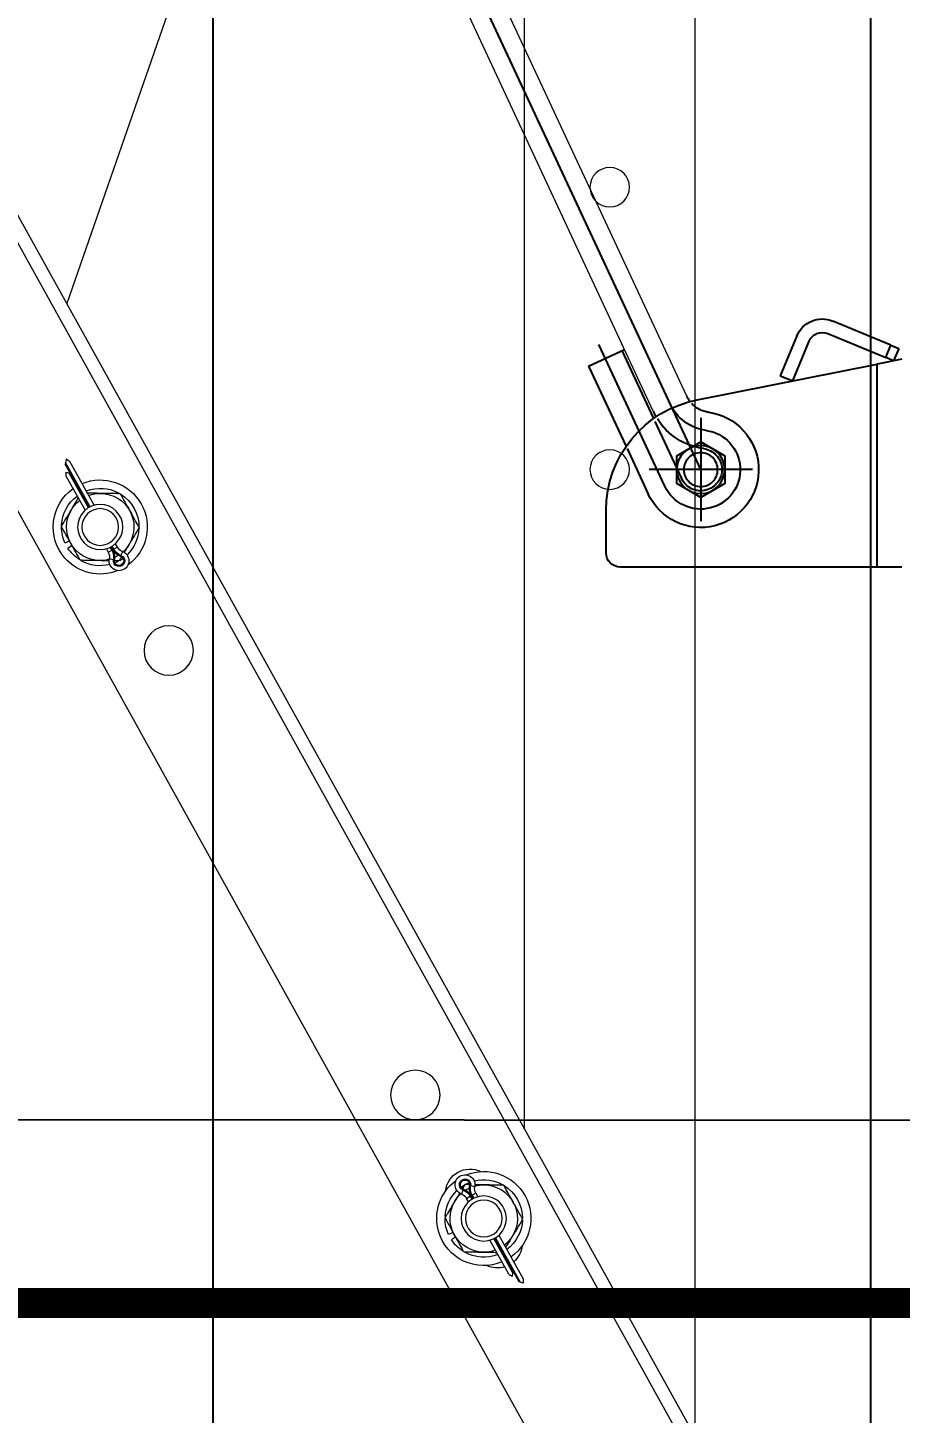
# Model space of a CAD drawing. Header units: millimetres. Extents: x -37020 to 35906, y -101 to 52234.
# Drawn here: x -51.77 to -51.4611, y 321.0702 to 321.5609 of the extents above; entities that cross this region are included whole.
import ezdxf

# ---------------------------------------------------------------- set-up
doc = ezdxf.new("R2010")
doc.units = ezdxf.units.MM
doc.header["$PDMODE"] = 35
doc.header["$PDSIZE"] = 1
for name, pattern in [('CENTER', [50.800000000000004, 31.75, -6.35, 6.35, -6.35]), ('DASHED2', [0.375, 0.25, -0.125]), ('HIDDEN', [9.524999999999999, 6.35, -3.175]), ('TRAZO_Y_PUNTO2', [12.7, 6.35, -3.175, 0, -3.175])]:
    doc.linetypes.add(name, pattern=pattern)
for name, color, linetype in [('Catenaria', 2, 'Continuous'), ('ME-RIELES', 240, 'TRAZO_Y_PUNTO2'), ('unifilar VIAS Ppales', 5, 'DASHED2')]:
    doc.layers.add(name, color=color, linetype=linetype)
doc.styles.add('Romans', font='romans.shx', dxfattribs={"width": 0.8})
doc.styles.get("Standard").update_dxf_attribs({"font": 'arial.ttf'})
doc.dimstyles.get("Standard").update_dxf_attribs({"dimtxt": 0.18, "dimasz": 0.18, "dimexe": 0.18, "dimexo": 0.0625, "dimgap": 0.09, "dimtad": 0, "dimtih": 1, "dimtoh": 1, "dimdec": 4, "dimzin": 0, "dimdsep": 46, "dimtxsty": 'Standard', "dimcen": 0.09, "dimadec": 0, "dimazin": 0, "dimtfac": 1, "dimtdec": 4, "dimtofl": 0, "dimtmove": 0, "dimatfit": 3, "dimfxl": 1, "dimtolj": 1, "dimtzin": 0, "dimarcsym": 0})

# ---------------------------------------------------------------- blocks, each defined once
blk = doc.blocks.new('ménsula móvil OUT G 3.2m')
at = {"color": 251, "linetype": 'Continuous', "lineweight": 15}
for p, q in [((1604.436264360731, 96.26089321332984), (2697.710898284975, -509.7511320946433)), ((1602.133418682206, 92.10644963616505), (2695.40805260645, -513.905575671808)), ((1579.807936401397, 51.83021344210283), (2673.082570325641, -554.1818118657611)), ((2740.999997019768, 30.1499999585867), (1723.703472936002, 30.1499999585867)), ((1778.362913560471, -30.60643483349122), (1777.850599927362, -30.61449116479344)), ((1777.850599927362, -30.61449116479344), (1777.978515170107, -30.94945477530564)), ((1777.978515170107, -30.94945477530564), (1778.117030504334, -31.31216788024176)), ((1778.117030504334, -31.31216788024176), (1778.263116704999, -31.69469440308603)), ((1778.263116704999, -31.69469440308603), (1778.292260507413, -31.77102483167982)), ((1793.955227601749, -40.39297350949346), (1778.263116704999, -31.69469440308603)), ((1778.292260507413, -31.77102483167982), (1778.321512208844, -31.84762164694257)), ((1778.321512208844, -31.84762164694257), (1778.349947944109, -31.92209437943529)), ((1778.349947944109, -31.92209437943529), (1778.376701275469, -31.99213337443507)), ((1778.78098738665, -30.59986553037743), (1778.362913560471, -30.60643483349122)), ((1778.376701275469, -31.99213337443507), (1778.40091184224, -32.05554095852858)), ((1778.40091184224, -32.05554095852858), (1778.421843437187, -32.11035652120336)), ((1778.421843437187, -32.11035652120336), (1778.43884349236, -32.15486813172902)), ((1778.43884349236, -32.15486813172902), (1778.451382958738, -32.18769427575171)), ((1778.451382958738, -32.18769427575171), (1778.459061211557, -32.20780574111268)), ((1778.459061211557, -32.20780574111268), (1778.461645539559, -32.21457732246927)), ((1793.774344129255, -40.70254475285765), (1778.461645539559, -32.21457732246927)), ((1779.090358445421, -30.59499532310292), (1778.78098738665, -30.59986553037743)), ((1779.280362806458, -30.59200606401282), (1779.090358445421, -30.59499532310292)), ((1779.344436203537, -30.59099880908616), (1779.280362806458, -30.59200606401282)), ((1794.859925927361, -39.19137520074582), (1779.344436203537, -30.59099880908616)), ((1780.629286895739, -34.41801407280582), (1781.010286997887, -34.34327307657077)), ((1781.010286997887, -34.34327307657077), (1781.412088746438, -34.26444580312818)), ((1781.412088746438, -34.26444580312818), (1781.492277516285, -34.24871940898447)), ((1793.605726757611, -41.02348972285836), (1781.412088746438, -34.26444580312818)), ((1781.492277516285, -34.24871940898447), (1781.57272330689, -34.2329289064437)), ((1781.57272330689, -34.2329289064437), (1781.650961442676, -34.21758646622038)), ((1781.650961442676, -34.21758646622038), (1781.724521951866, -34.20315234106238)), ((1781.724521951866, -34.20315234106238), (1781.791137311433, -34.1900903900314)), ((1781.791137311433, -34.1900903900314), (1781.848715600325, -34.17879356664344)), ((1781.848715600325, -34.17879356664344), (1781.895472243603, -34.16962287120259)), ((1781.895472243603, -34.16962287120259), (1781.929942264454, -34.16285451139993)), ((1781.929942264454, -34.16285451139993), (1781.951066608483, -34.15870858611743)), ((1781.951066608483, -34.15870858611743), (1781.95819175319, -34.15731905341818)), ((1793.772404424497, -40.70604407286737), (1781.95819175319, -34.15731905341818)), ((1832.487552578852, -30.15000004145986), (3115.999958283151, -30.15000004145986)), ((1780.277436892269, -34.48703946475143), (1780.629286895739, -34.41801407280582)), ((1780.542089599418, -34.92577527113463), (1780.277436892269, -34.48703946475143)), ((1780.758049952914, -35.28379758854135), (1780.542089599418, -34.92577527113463)), ((1780.917875402549, -35.54874553775153), (1780.758049952914, -35.28379758854135)), ((1781.016027338279, -35.71146244031115), (1780.917875402549, -35.54874553775153)), ((1781.049126865109, -35.76633352657518), (1781.016027338279, -35.71146244031115)), ((1781.049126865109, -35.76633352657518), (1793.066130670602, -42.42746750718652)), ((1808.626333130116, -49.34954779349937), (1807.585425527126, -48.77256328739895)), ((1808.800113699806, -49.03603934682178), (1807.76632203249, -48.46299926831125)), ((1808.802053404565, -49.03254002681933), (1807.768261737248, -48.45949994830153)), ((1808.975833974255, -48.71903158013447), (1807.934926371207, -48.14204707404133)), ((1809.697981180623, -47.41624353359657), (1808.474522458273, -46.73806928971317)), ((1808.626333130116, -49.34954779349937), (1808.800113699806, -49.03603934682178)), ((1808.975833974255, -48.71903158013447), (1808.802053404565, -49.03254002681933)), ((1809.697981180623, -47.41624353359657), (1808.975833974255, -48.71903158013447)), ((1812.008944174566, -47.76711587106547), (1812.0309376035, -47.87303562205489)), ((1812.0309376035, -47.87303562205489), (1812.094373450032, -48.17841883445362)), ((1812.094373450032, -48.17841883445362), (1812.191811321944, -48.64754129328503)), ((1812.191811321944, -48.64754129328503), (1812.311855846259, -49.2255343850702)), ((1806.680727201456, -49.97416159614659), (1807.904185923806, -50.65233584003727)), ((1807.904185923806, -50.65233584003727), (1808.626333130116, -49.34954779349937)), ((1809.426366351021, -52.42620959645137), (1809.527846135898, -52.38873216544016)), ((1809.527846135898, -52.38873216544016), (1809.820441664837, -52.28070036706049)), ((1809.820441664837, -52.28070036706049), (1810.269914278353, -52.11473534069228)), ((1810.269914278353, -52.11473534069228), (1810.823694125458, -51.91024919703341)), ((1811.189327109605, -50.35811470774206), (1810.799269777373, -51.01163543306757)), ((1810.823694125458, -51.91024919703341), (1810.885496859672, -51.8874277867144)), ((1810.885496859672, -51.8874277867144), (1810.946958323126, -51.86473026743624)), ((1810.946958323126, -51.86473026743624), (1811.005096625129, -51.84326379326376)), ((1811.005096625129, -51.84326379326376), (1811.057087929046, -51.8240655339323)), ((1811.057087929046, -51.8240655339323), (1811.100402833545, -51.80807178955729)), ((1811.100402833545, -51.80807178955729), (1811.132941460703, -51.79605870146042)), ((1811.132941460703, -51.79605870146042), (1811.153118999151, -51.78861087292898)), ((1811.153118999151, -51.78861087292898), (1811.159953956958, -51.78608510130289)), ((1811.536845221999, -49.68101410788222), (1811.189327109605, -50.35811470774206)), ((1812.801151706488, -51.25156367115414), (1811.363634128589, -52.11530098504591)), ((1811.859069208847, -52.63386737217661), (1812.47072457691, -51.71587355841621)), ((1812.311855846259, -49.2255343850702), (1812.325252652168, -49.29003958112298)), ((1812.325252652168, -49.29003958112298), (1812.338573677582, -49.35418971091713)), ((1812.338573677582, -49.35418971091713), (1812.351177681237, -49.41486928553059)), ((1812.351177681237, -49.41486928553059), (1812.362447827589, -49.46913393924478)), ((1812.362447827589, -49.46913393924478), (1812.371837765386, -49.51434245483688)), ((1812.371837765386, -49.51434245483688), (1812.378892934241, -49.54830274241976)), ((1812.378892934241, -49.54830274241976), (1812.383269283746, -49.56936101335305)), ((1812.383269283746, -49.56936101335305), (1812.384749283781, -49.57649584126193)), ((1812.47072457691, -51.71587355841621), (1812.553885386267, -51.57765015272162)), ((1812.910910353356, -50.93783238133619), (1813.463986277988, -49.74528228001873)), ((1813.463986277988, -49.74528228001873), (1813.474184064427, -49.7201230423525)), ((1794.174989575171, -54.54723216906859), (1793.206975203997, -56.00975909455883)), ((1795.814978159207, -55.45629268546327), (1795.087667480693, -57.05224384657777)), ((2460.759681277734, -75.34012253582478), (2124.800461837847, -192.1816915002419)), ((2032.96000136662, -175.1920976026377), (2033.414376310073, -174.186921825858)), ((2033.414376310073, -174.186921825858), (2033.487527891237, -174.0431502143547)), ((2033.633033724618, -173.6606569738287), (2033.662311197259, -175.3374520607686)), ((2033.840929726313, -173.4013241080102), (2034.559183982201, -172.300333850777)), ((2034.05091614736, -175.3428596316298), (2034.049436147325, -175.3357248037282)), ((2034.055292496865, -175.3639179025704), (2034.05091614736, -175.3428596316298)), ((2034.06234766572, -175.397878190146), (2034.055292496865, -175.3639179025704)), ((2034.071737603517, -175.4430867057454), (2034.06234766572, -175.397878190146)), ((2034.08300774981, -175.4973513594523), (2034.071737603517, -175.4430867057454)), ((2034.095611753524, -175.5580309340658), (2034.08300774981, -175.4973513594523)), ((2034.108932778938, -175.6221810638599), (2034.095611753524, -175.5580309340658)), ((2034.122329584847, -175.68668625992), (2034.108932778938, -175.6221810638599)), ((2034.242374109104, -176.2646793516979), (2034.122329584847, -175.68668625992)), ((2034.339811981132, -176.7338018105293), (2034.242374109104, -176.2646793516979)), ((2034.559183982201, -172.300333850777), (2034.575116222317, -172.2783532728135)), ((2035.244858321443, -174.5541059372408), (2034.897340209107, -175.2312065371007)), ((2035.634915653733, -173.9005852119226), (2035.244858321443, -174.5541059372408)), ((2035.281066431955, -173.1236097720612), (2035.274231474148, -173.1261355436873)), ((2035.301243970403, -173.1161619435297), (2035.281066431955, -173.1236097720612)), ((2035.333782597561, -173.1041488554256), (2035.301243970403, -173.1161619435297)), ((2035.37709750206, -173.0881551109414), (2035.333782597561, -173.1041488554256)), ((2035.429088805919, -173.0689568517264), (2035.37709750206, -173.0881551109414)), ((2035.48722710798, -173.0474903775539), (2035.429088805919, -173.0689568517264)), ((2035.548688571434, -173.024792858283), (2035.48722710798, -173.0474903775539)), ((2035.610491305648, -173.0019714479567), (2035.548688571434, -173.024792858283)), ((2036.164271152753, -172.7974853042979), (2035.610491305648, -173.0019714479567)), ((2036.613743766211, -172.6315202779297), (2036.164271152753, -172.7974853042979)), ((2036.906339295208, -172.5234884795427), (2036.613743766211, -172.6315202779297)), ((2036.736204250483, -177.4959771113863), (2037.458351456851, -176.1931890648484)), ((2037.007819080027, -172.4860110485388), (2036.906339295208, -172.5234884795427)), ((2037.458351456851, -176.1931890648484), (2037.632132026483, -175.8796806181781)), ((2037.458351456851, -176.1931890648484), (2038.499259059841, -176.7701735709488)), ((2037.632132026483, -175.8796806181781), (2038.665923693858, -176.4527206966814)), ((2037.807852300932, -175.5626728514835), (2037.634071731241, -175.8761812981684)), ((2037.634071731241, -175.8761812981684), (2038.667863398616, -176.4492213766716)), ((2038.5299995073, -174.2598848049456), (2037.807852300932, -175.5626728514835)), ((2037.807852300932, -175.5626728514835), (2038.84875990398, -176.1396573575912)), ((2038.5299995073, -174.2598848049456), (2039.75345822965, -174.9380590488363)), ((2034.403247827664, -177.039185022928), (2034.339811981132, -176.7338018105293)), ((2034.42524125654, -177.1451047739247), (2034.403247827664, -177.039185022928)), ((2037.959662972833, -178.174151355277), (2036.736204250483, -177.4959771113863)), ((2063.591263309121, -192.3819794249648), (2051.574259503686, -185.7208454442371)), ((2052.478957829357, -184.5192471354894), (2064.67259584053, -191.2782910551105)), ((2052.659841301851, -184.2096758921325), (2064.474053973157, -190.7584009115744)), ((2052.661781006609, -184.2061765721301), (2067.974479596305, -192.6941440025039)), ((2052.828458673495, -183.8887309221318), (2068.520569570246, -192.5870100285319)), ((2053.368054760562, -182.4847531378036), (2068.883544484444, -191.0851295293469)), ((2039.06852187746, -190.2939160170426), (2038.100494473416, -191.7564357183801)), ((2040.708510461496, -191.2029765335537), (2039.981186750054, -192.7989204704063)), ((2064.476651334029, -190.7651797170911), (2064.474053973157, -190.7584009115744)), ((2064.484329586849, -190.7852911824521), (2064.476651334029, -190.7651797170911)), ((2064.496856020298, -190.8181101023147), (2064.484329586849, -190.7852911824521)), ((2064.513856075471, -190.8626217128403), (2064.496856020298, -190.8181101023147)), ((2064.534787670418, -190.917437275406), (2064.513856075471, -190.8626217128403)), ((2064.559011270059, -190.9808520837614), (2064.534787670418, -190.917437275406)), ((2064.585751568608, -191.0508838544993), (2064.559011270059, -190.9808520837614)), ((2064.614200336742, -191.1253638112612), (2064.585751568608, -191.0508838544993)), ((2064.643439005304, -191.2019534023639), (2064.614200336742, -191.1253638112612)), ((2064.67259584053, -191.2782910551105), (2064.643439005304, -191.2019534023639)), ((2064.818669008324, -191.6608103538092), (2064.67259584053, -191.2782910551105)), ((2068.883544484444, -191.0851295293469), (2068.916644011275, -191.1400006156109)), ((2068.916644011275, -191.1400006156109), (2069.014795946947, -191.3027175181705)), ((2069.014795946947, -191.3027175181705), (2069.174607460736, -191.5676598722275)), ((2063.591263309121, -192.3819794249648), (2063.655336706259, -192.3809721700309)), ((2063.655336706259, -192.3809721700309), (2063.845341067237, -192.377982910948)), ((2063.845341067237, -192.377982910948), (2064.154724255844, -192.3731215569351)), ((2064.154724255844, -192.3731215569351), (2064.572785952187, -192.3665434005597)), ((2064.572785952187, -192.3665434005597), (2065.085099585296, -192.3584870692503)), ((2064.957184342609, -192.0235234587381), (2064.818669008324, -191.6608103538092)), ((2065.085099585296, -192.3584870692503), (2064.957184342609, -192.0235234587381)), ((2067.981591708201, -192.6927472455354), (2067.974479596305, -192.6941440025039)), ((2068.00271605223, -192.6886013202602), (2067.981591708201, -192.6927472455354)), ((2068.037199105893, -192.6818401847195), (2068.00271605223, -192.6886013202602)), ((2068.083955749229, -192.6726694892786), (2068.037199105893, -192.6818401847195)), ((2068.141534038063, -192.6613726658907), (2068.083955749229, -192.6726694892786)), ((2068.208136364818, -192.6483034907069), (2068.141534038063, -192.6613726658907)), ((2068.28170990682, -192.6338765897017), (2068.208136364818, -192.6483034907069)), ((2068.359935009794, -192.6185269253328), (2068.28170990682, -192.6338765897017)), ((2068.440393833269, -192.6027436469376), (2068.359935009794, -192.6185269253328)), ((2068.520569570246, -192.5870100285319), (2068.440393833269, -192.6027436469376)), ((2068.922384351667, -192.5081899793513), (2068.520569570246, -192.5870100285319)), ((2069.303384453757, -192.4334489831163), (2068.922384351667, -192.5081899793513)), ((2069.174607460736, -191.5676598722275), (2069.390581750078, -191.9256877847874)), ((2069.655234457226, -192.3644235911706), (2069.303384453757, -192.4334489831163)), ((2069.390581750078, -191.9256877847874), (2069.655234457226, -192.3644235911706))]:
    blk.add_line(p, q, dxfattribs=at)
for centre, radius in [((2065.999958283151, -4.143657861277461e-08), 6.999999999999999), ((2165.999958283151, -4.143657861277461e-08), 6.99999999999818), ((1800.770329916326, -44.5827703429386), 7.999999999999997), ((1800.770329916326, -44.5827703429386), 6.500000000000113), ((1844.50132279942, -68.82323777768033), 8.749999999999941), ((2001.932870084478, -156.0889694220314), 8.749999999999941), ((2045.663855441497, -180.3294504342994), 7.999999999999997), ((2045.663855441497, -180.3294504342994), 6.500000000000113)]:
    blk.add_circle(centre, radius, dxfattribs=at)
for centre, radius, start, end in [((1800.770329916326, -44.5827703429386), 16.66239999999999, 337.9875485326573, 144.625396954495), ((1792.024132844934, -39.73467414045444), 8.749999999999986, 96.27913798240024, 138.7939166791538), ((1800.770329916326, -44.5827703429386), 13.70329999999999, 92.4975744714874, 143.2411501349848), ((1800.770329916326, -44.5827703429386), 11.91260000000003, 60.99999999933383, 121.0000000039467), ((1800.770329916326, -44.5827703429386), 13.70329999999999, 31.53993177280066, 89.97127270197251), ((1800.770329916326, -44.5827703429386), 11.91259999999997, 1.000000001575532, 60.99999999933383), ((1792.024132844934, -39.73467414045444), 8.750000000000083, 163.2060833209818, 205.7208620149286), ((1800.770329916326, -44.5827703429386), 16.66239999999999, 157.37460304994, 253.2356121820734), ((1800.770329916326, -44.5827703429386), 11.91260000000003, 121.0000000039467, 142.0659347106501), ((1800.770329916326, -44.5827703429386), 13.70329999999999, 345.7562689228797, 30.0691734493734), ((1800.770329916326, -44.5827703429386), 13.70330000000002, 158.7588498637844, 209.4223124492786), ((1800.770329916326, -44.5827703429386), 11.91260000000003, 159.934065289762, 181.0000000015357), ((1800.770329916326, -44.5827703429386), 11.91260000000011, 181.0000000015357, 240.999999999072), ((1806.276147153112, -53.58940626424737), 5.206108108108082, 20.26637571809462, 60.99999999913759), ((1811.326028981362, -44.47917828778009), 5.206108108108196, 240.9999999991376, 281.7336242796002), ((1811.326028981362, -44.47917828778009), 4.847656495205, 240.999999999394, 281.7336242805241), ((1812.723757453728, -51.20866342283989), 3.514999999999992, 200.2663757185399, 60.99999999826525), ((1811.326028981362, -44.47917828778009), 3.358108108108208, 240.9999999987676, 281.7336242800573), ((1809.516526987718, -49.43086654540821), 8.75000000000006, 276.2791379816373, 25.72086201517988), ((1812.723757453728, -51.20866342283989), 3.514999999999923, 60.99999999826525, 101.7336242797236), ((1800.770329916326, -44.5827703429386), 11.91259999999997, 344.7097725789883, 1.000000001575532), ((1800.770329916326, -44.5827703429386), 13.7033000000001, 212.1346836514379, 236.5000000006516), ((1800.770329916326, -44.5827703429386), 11.91260000000003, 301.0000000034307, 317.2902274153017), ((1806.276147153112, -53.58940626424737), 3.358108108108138, 20.26637571782651, 60.99999999876765), ((1806.276147153112, -53.58940626424737), 4.847656495204886, 20.26637571813629, 60.99999999943569), ((1812.723757453728, -51.20866342283989), 2.025451612903251, 200.2663757185161, 101.7336242784028), ((1812.723757453728, -51.20866342283989), 1.667000000000068, 200.2663757187279, 101.7336242807813), ((1800.770329916326, -44.5827703429386), 11.91260000000011, 240.999999999072, 301.0000000034307), ((1800.770329916326, -44.5827703429386), 13.70330000000003, 245.4999999989924, 269.5138208252138), ((1800.770329916326, -44.5827703429386), 16.66240000000001, 253.2356121820734, 324.0124514675462), ((1800.770329916326, -44.5827703429386), 13.70330000000003, 272.7121759605815, 316.2437310807851), ((2045.663855441497, -180.3294504342994), 16.66239999999999, 337.3746030498168, 144.0124514677448), ((2045.663855441497, -180.3294504342994), 13.70329999999999, 91.93082654870692, 136.2437310807851), ((2045.663855441497, -180.3294504342994), 13.70329999999999, 32.02872729457123, 90.46006822690285), ((2033.710427903978, -173.7035573543981), 3.514999999999992, 60.99999999832276, 281.7336242807008), ((2033.710427903978, -173.7035573543981), 2.025451612903251, 20.26637571870923, 281.7336242816689), ((2033.710427903978, -173.7035573543981), 3.514999999999923, 20.26637571821122, 60.99999999832276), ((2045.663855441497, -180.3294504342994), 11.91259999999997, 121.0000000039647, 137.2902274157587), ((2045.663855441497, -180.3294504342994), 11.91259999999997, 60.99999999962959, 121.0000000039647), ((2045.663855441497, -180.3294504342994), 11.91260000000003, 1.000000001540542, 60.99999999962959), ((2045.663855441497, -180.3294504342994), 16.66240000000001, 157.987548532802, 228.7643878216999), ((2033.710427903978, -173.7035573543981), 1.667000000000068, 20.26637571896255, 281.7336242807813), ((2035.10815637646, -180.4330424894579), 5.206108108108082, 60.99999999981434, 101.7336242808872), ((2035.10815637646, -180.4330424894579), 4.847656495204886, 60.99999999943569, 101.7336242805241), ((2040.158038204652, -171.3228145129906), 5.206108108108196, 200.2663757179444, 240.9999999991376), ((2040.158038204652, -171.3228145129906), 4.847656495205, 200.2663757179749, 240.9999999986672), ((2040.158038204652, -171.3228145129906), 3.358108108108208, 200.2663757181705, 240.9999999987676), ((2045.663855441497, -180.3294504342994), 13.70329999999999, 338.7588498637844, 29.50242553149055), ((2045.663855441497, -180.3294504342994), 13.70330000000003, 165.7562689229101, 209.2878240365366), ((2045.663855441497, -180.3294504342994), 11.91260000000003, 164.7097725789208, 181.0000000015405), ((2045.663855441497, -180.3294504342994), 11.91260000000011, 181.0000000015405, 240.9999999990889), ((2035.10815637646, -180.4330424894579), 3.358108108108138, 61.00000000068543, 101.7336242810297), ((2045.663855441497, -180.3294504342994), 11.91260000000003, 339.9340652896634, 1.000000001540542), ((2045.663855441497, -180.3294504342994), 13.70330000000003, 212.4861791771139, 236.5000000006684), ((2045.663855441497, -180.3294504342994), 16.66239999999999, 228.7643878216999, 324.6253969542021), ((2045.663855441497, -180.3294504342994), 11.91260000000011, 240.9999999990889, 301.0000000034127), ((2045.663855441497, -180.3294504342994), 13.70330000000002, 272.5776875491548, 323.2411501346205), ((2045.663855441497, -180.3294504342994), 11.91260000000003, 301.0000000034127, 322.0659347102507), ((2045.663855441497, -180.3294504342994), 13.7033000000001, 245.4999999992265, 269.8653163461308)]:
    blk.add_arc(centre, radius, start, end, dxfattribs=at)
for points, knots in [([(1800.530260400323, -30.82937772478908), (1800.031137363112, -31.12928493413347), (1798.85015272157, -31.83890116423572), (1796.882215404767, -33.02135650486889), (1795.390288093186, -33.9177865147285), (1794.634880685597, -34.37167583253904)], [0, 0, 0, 0, 0.2654440898675156, 0.6280723789204299, 1, 1, 1, 1]), ([(1800.530260400323, -30.82937772478908), (1801.466031719465, -31.34808423707727), (1803.371669590299, -32.40439655770751), (1805.451888705778, -33.55748084245715), (1806.518260755285, -34.14858052168711), (1806.54567622958, -34.16377716720308)], [0, 0, 0, 0, 0.4845467432276489, 0.9867481565336376, 1, 1, 1, 1]), ([(1806.54567622958, -34.16377716720308), (1807.38834929635, -34.63087847560382), (1809.10416355764, -35.58196985127142), (1811.097452479822, -36.68686794290988), (1812.23211735324, -37.31582295265252), (1812.561079025967, -37.49816938536242)], [0, 0, 0, 0, 0.4066346012741924, 0.827971695704868, 1, 1, 1, 1]), ([(1794.634880685597, -34.37167583253904), (1794.499114109844, -34.45325410493388), (1793.614910590928, -34.9845468408821), (1792.229161661468, -35.81718875897786), (1791.043388398015, -36.52967505575361), (1790.570593684271, -36.81375951365771)], [0, 0, 0, 0, 0.09834511621755146, 0.6404897329239425, 1, 1, 1, 1]), ([(1812.561079025967, -37.49816938536242), (1812.579737891443, -38.56792118469457), (1812.617735566571, -40.74640740639734), (1812.659377906006, -43.12446896091569), (1812.680570323602, -44.34352725964709), (1812.68111514044, -44.37486693553365)], [0, 0, 0, 0, 0.4845457048349071, 0.9867486480563333, 0.9999999999999999, 0.9999999999999999, 0.9999999999999999, 0.9999999999999999]), ([(1788.859537988377, -44.79066986135877), (1788.842653053929, -43.82337947247288), (1788.814383220975, -42.20388028059824), (1788.787589045474, -40.66827475430182), (1788.776798427396, -40.04985182021483)], [0, 0, 0, 0, 0.5972774755314879, 1, 1, 1, 1]), ([(1788.979574554367, -51.66736659697926), (1788.960892294068, -50.59761547261587), (1788.922847012465, -48.41913267760538), (1788.88144946174, -46.04106729722116), (1788.860087214736, -44.82201194401569), (1788.859537988377, -44.79066986135877)], [0, 0, 0, 0, 0.4845456451178576, 0.9867475968643943, 1, 1, 1, 1]), ([(1812.68111514044, -44.37486693553365), (1812.698066829646, -45.34633080870844), (1812.718076826131, -46.49305951839051), (1812.73707426968, -47.58064124907105), (1812.739977819438, -47.74686612223013)], [0, 0, 0, 0, 0.8471610284889162, 1, 1, 1, 1]), ([(1794.994990383682, -55.00176603940781), (1794.152312921011, -54.53466229442711), (1792.436494191643, -53.58356844202353), (1790.443201099813, -52.47866803908255), (1789.308536226978, -51.84971302968188), (1788.979574554367, -51.66736659697926)], [0, 0, 0, 0, 0.4066358400000673, 0.8279720548358726, 1, 1, 1, 1]), ([(1809.809364036133, -53.04920139384194), (1809.593684537511, -53.17879654816352), (1808.650995234726, -53.74522945633362), (1807.665666291548, -54.33727247837669), (1806.905772443279, -54.79386096435337)], [0, 0, 0, 0, 0.228791711133871, 0.9999999999999999, 0.9999999999999999, 0.9999999999999999, 0.9999999999999999]), ([(1812.771687153552, -49.56336489249225), (1812.774931964115, -49.74950403207185), (1812.785027516598, -50.32863721669855), (1812.794633310114, -50.87845962727442), (1812.801151706488, -51.25156367115414)], [0, 0, 0, 0, 0.3214099011453462, 1, 1, 1, 1]), ([(1801.010393180011, -58.3361582575526), (1800.07462626521, -57.81745418661012), (1798.168993390689, -56.76114463549311), (1796.088777905214, -55.60806236287317), (1795.022405857802, -55.01696268491651), (1794.994990383682, -55.00176603940781)], [0, 0, 0, 0, 0.4845457201537119, 0.9867481302313191, 0.9999999999999999, 0.9999999999999999, 0.9999999999999999, 0.9999999999999999]), ([(1806.905772443279, -54.79386096435337), (1806.769960475329, -54.87546663462854), (1805.885459219688, -55.40693907380773), (1804.23546145315, -56.3983297912564), (1802.414968595956, -57.49222308920434), (1801.356866114831, -58.12798097402992), (1801.010393180011, -58.3361582575526)], [0, 0, 0, 0, 0.06692117312008992, 0.4358368599675056, 0.8152662314648846, 1, 1, 1, 1]), ([(2045.423792702612, -166.5760615728796), (2044.506704033527, -167.1271200439587), (2042.639107240771, -168.2493180035308), (2040.600329588924, -169.4741839261187), (2039.555279249267, -170.1022142134534), (2039.528412987886, -170.1183596806295)], [0, 0, 0, 0, 0.4845457048349071, 0.9867486480563333, 0.9999999999999999, 0.9999999999999999, 0.9999999999999999, 0.9999999999999999]), ([(2051.439195498999, -169.9104537910243), (2050.596522432228, -169.44335248274), (2048.88070817088, -168.4922611070797), (2046.887419248698, -167.3873630153175), (2045.752754375339, -166.7584080056913), (2045.423792702612, -166.5760615728796)], [0, 0, 0, 0, 0.4066346012741924, 0.827971695704868, 1, 1, 1, 1]), ([(2039.528412987886, -170.1183596806295), (2038.695581873122, -170.6187812536882), (2037.712497091503, -171.2094854484239), (2036.780108364008, -171.7697052131407), (2036.637603029842, -171.8553286257593)], [0, 0, 0, 0, 0.8471610284889162, 1, 1, 1, 1]), ([(2057.454611328198, -173.2448532334529), (2056.518840009056, -172.7261467211647), (2054.613202138164, -171.6698344005199), (2052.5329830228, -170.516750115894), (2051.466610973177, -169.9256504365403), (2051.439195498999, -169.9104537910243)], [0, 0, 0, 0, 0.4845467432276489, 0.9867481565336376, 1, 1, 1, 1]), ([(2035.080321318994, -172.7910352771796), (2034.920746888441, -172.8869222376889), (2034.424264266097, -173.1852545546062), (2033.952898122545, -173.4684698670098), (2033.633033724618, -173.6606569738287)], [0, 0, 0, 0, 0.3214099011453462, 1, 1, 1, 1]), ([(2057.454611328198, -173.2448532334529), (2057.464770502993, -173.8270601825789), (2057.488808322349, -175.2046312700186), (2057.528877216915, -177.5001426290255), (2057.559262476978, -179.2404042764101), (2057.574647442729, -180.1215507836241)], [0, 0, 0, 0, 0.2654440898675156, 0.6280723789204299, 1, 1, 1, 1]), ([(2033.693956397299, -177.1504396711171), (2033.698346194695, -177.4020212280957), (2033.717533067043, -178.5016308065969), (2033.737596897932, -179.6509721436305), (2033.753070290666, -180.5373537094492)], [0, 0, 0, 0, 0.228791711133871, 0.9999999999999999, 0.9999999999999999, 0.9999999999999999, 0.9999999999999999]), ([(2033.753070290666, -180.5373537094492), (2033.75583413546, -180.6957732069932), (2033.773834199819, -181.7275102968561), (2033.807452791778, -183.6521448009808), (2033.844492898555, -185.7756854342224), (2033.866048522934, -187.0099075793987), (2033.873106856656, -187.4140504449606)], [0, 0, 0, 0, 0.06692117312008992, 0.4358368599675056, 0.8152662314648846, 1, 1, 1, 1]), ([(2057.574647442729, -180.1215507836241), (2057.577410468133, -180.279917267726), (2057.595405153057, -181.3113066342121), (2057.623619812774, -182.9277213682581), (2057.647761260509, -184.3108743410558), (2057.65738700371, -184.8623688247681)], [0, 0, 0, 0, 0.09834511621755146, 0.6404897329239425, 1, 1, 1, 1]), ([(2033.873106856656, -187.4140504449606), (2034.808873771515, -187.9327545159031), (2036.714506646036, -188.9890640670201), (2038.794722131512, -190.1421463396327), (2039.861094178865, -190.7332460177058), (2039.888509653043, -190.7484426632218)], [0, 0, 0, 0, 0.4845457201537119, 0.9867481302313191, 0.9999999999999999, 0.9999999999999999, 0.9999999999999999, 0.9999999999999999]), ([(2039.888509653043, -190.7484426632218), (2040.731187115714, -191.2155464081952), (2042.447005845141, -192.1666402604824), (2044.440298936854, -193.2715406635471), (2045.57496380969, -193.9004956729405), (2045.9039254823, -194.0828421055339)], [0, 0, 0, 0, 0.4066358400000673, 0.8279720548358726, 1, 1, 1, 1]), ([(2045.9039254823, -194.0828421055339), (2046.821025976387, -193.5318038321493), (2048.688645090733, -192.4096480609078), (2050.727296268742, -191.1845725183302), (2051.772434106388, -190.5566878154568), (2051.799304745509, -190.5405448123274)], [0, 0, 0, 0, 0.4845456451178576, 0.9867475968643943, 1, 1, 1, 1]), ([(2051.799304745509, -190.5405448123274), (2052.628561170306, -190.0422782376336), (2054.016955105821, -189.2080485954648), (2055.333421198593, -188.41702439449), (2055.863591746835, -188.0984611313252)], [0, 0, 0, 0, 0.5972774755314879, 1, 1, 1, 1])]:
    blk.add_open_spline(points, degree=3, knots=knots, dxfattribs=at)
blk = doc.blocks.new('*D241')
at = {"layer": 'Catenaria', "color": 8, "linetype": 'Continuous', "lineweight": -2, "transparency": 16777216}
for p, q in [((-51.70440296450437, 322.0338909078954), (-51.70440296450437, 322.2838909078954)), ((-51.70440296450437, 319.233), (-51.70440296450437, 321.7838909078954)), ((-51.70440296450437, 319.233), (-51.70440296450437, 317.8734761904762)), ((-51.70440296450437, 318.983), (-51.70440296450437, 318.733))]:
    blk.add_line(p, q, dxfattribs=at)
at = {"layer": 'Catenaria', "color": 1, "linetype": 'Continuous', "lineweight": -2, "transparency": 16777216}
for p, q in [((-51.60850117056739, 321.7838909078954), (-51.60440296450437, 321.7838909078954)), ((-51.87200000000001, 319.233), (-51.60440296450437, 319.233))]:
    blk.add_line(p, q, dxfattribs=at)
at = {"layer": 'Catenaria', "color": 8, "transparency": 16777216}
for points in [[(-51.74606963117103, 322.0338909078954), (-51.6627362978377, 322.0338909078954), (-51.70440296450437, 321.7838909078954)], [(-51.6627362978377, 318.983), (-51.74606963117103, 318.983), (-51.70440296450437, 319.233)]]:
    blk.add_solid(points, dxfattribs=at)
at = {"layer": 'Defpoints', "color": 0, "transparency": 16777216}
for p in [(-51.70850117056739, 321.7838909078954), (-51.70440296450437, 321.7838909078954), (-51.97200000000001, 319.233)]:
    blk.add_point(p, dxfattribs=at)
at = {"layer": 'Catenaria', "color": 3, "linetype": 'Continuous', "transparency": 16777216, "insert": (-51.95440296450437, 318.3032380952381), "char_height": 0.25, "attachment_point": 5, "rotation": 90, "style": 'Romans'}
blk.add_mtext('\\A1;2.55', dxfattribs=at)
blk = doc.blocks.new('A$C31278')
at = {"layer": 'Catenaria', "color": 8}
for p, q in [((2.184396964628377, 0.2777305563690788), (2.184396964628377, 0.2690703069570191)), ((2.257991849575319, 0.2777305563690788), (2.256275375504174, 0.2690703069570191)), ((2.261810773182788, 0.2766521071794159), (2.257415781859436, 0.2748240848782189)), ((2.257415781859436, 0.2748240848782189), (2.258567898664751, 0.2720541303756363)), ((2.262962886262812, 0.2738821526768334), (2.261810773182788, 0.2766521071794159)), ((2.258567898664751, 0.2720541303756363), (2.262962886262812, 0.2738821526768334)), ((2.267108918298163, 0.2515195553901322), (2.258567898664751, 0.2720541303756363)), ((2.262962886262812, 0.2738821526768334), (2.27150390775887, 0.2533475851419098)), ((2.184396964628377, 0.2690703069570191), (2.184396964628377, 0.178065115750087)), ((2.184396964628377, 0.2690703069570191), (2.256275375504174, 0.2690703069570191)), ((2.243633704390504, 0.2052883451583511), (2.256275375504174, 0.2690703069570191)), ((2.250341172460594, 0.2391300296189911), (2.264412523377814, 0.244982788503421)), ((2.266240549404301, 0.240587795317424), (2.252169196624436, 0.2347350513341553)), ((2.252169196624436, 0.2347350513341553), (2.250341172460594, 0.2391300296189911)), ((2.261067134036239, 0.1786566459236383), (2.236986566038013, 0.1898720645067442)), ((2.255578537802648, 0.166872108962707), (2.227100841673746, 0.1801328578585526)), ((2.255578729800163, 0.1668720195448259), (2.261487520811897, 0.1795598345711369)), ((2.189396963585295, 0.1730651205184586), (2.204396964181342, 0.1730651205184586))]:
    blk.add_line(p, q, dxfattribs=at)
at = {"layer": 'Catenaria', "color": 8, "linetype": 'CENTER'}
for p, q in [((2.218896964556734, 0.2248735053221935), (2.218896964556734, 0.1882597186217936)), ((2.237203857907389, 0.2065666119719936), (2.200590071206534, 0.2065666119719936)), ((2.218906914702075, 0.2065619777513348), (2.600000000000364, 0.02907014759648519)), ((2.212996118757928, 0.1938709379473949), (2.263216543266935, 0.1704809962179752))]:
    blk.add_line(p, q, dxfattribs=at)
at = {"layer": 'Catenaria', "color": 8, "linetype": 'Continuous', "lineweight": 15}
for p, q in [((2.244904380178014, 0.2016241858555077), (2.579172238421961, 0.04594040176334602)), ((2.239415783944423, 0.1898396488945764), (2.573683642187916, 0.03415586480241473))]:
    blk.add_line(p, q, dxfattribs=at)
at = {"layer": 'Catenaria', "color": 8, "linetype": 'HIDDEN'}
for p, q in [((2.235928187117679, 0.1903649998316723), (2.215742008461348, 0.1997666237152771)), ((2.226357717566771, 0.180478896461409), (2.210253078606456, 0.1879780836270584))]:
    blk.add_line(p, q, dxfattribs=at)
at = {"layer": 'Catenaria', "color": 8, "linetype": 'Continuous'}
blk.add_lwpolyline([(2.223804441845004, 0.215066611972361), (2.213989487268918, 0.215066611972361), (2.209082009980648, 0.2065666119719936), (2.213989487268918, 0.1980666119720809), (2.223804441845004, 0.1980666119720809), (2.228711919133275, 0.2065666119719936)], close=True, dxfattribs=at)
blk.add_circle((2.218896964556734, 0.2065666119719936), 0.0085, dxfattribs=at)
at = {"layer": 'Catenaria', "color": 8, "linetype": 'HIDDEN'}
blk.add_circle((2.218896964556734, 0.2065666119719936), 0.00599999999999993, dxfattribs=at)
at = {"layer": 'Catenaria', "color": 8}
for centre, radius, start, end in [((2.262492331909925, 0.2495993674833699), 0.005000000000000053, 292.5840690028068, 22.58406900301967), ((2.262492331909925, 0.2495993674833699), 0.00976000000000005, 292.5840690041792, 22.58406900414724), ((2.204396964556963, 0.2130651211255099), 0.04000000000000003, 270, 348.7891922369029), ((2.2491263772813, 0.2106892142869583), 0.01, 232.5408571670432, 245.0264575200494), ((2.2491263772813, 0.2106892142869583), 0.023, 239.95914319517, 245.0264575205246), ((2.189396964557091, 0.1780651211256554), 0.005, 180, 270)]:
    blk.add_arc(centre, radius, start, end, dxfattribs=at)
at = {"layer": 'Catenaria', "color": 8, "linetype": 'HIDDEN'}
for centre, radius, start, end in [((2.218906914702075, 0.2065619777513348), 0.02049999999999681, 7.777079844041989, 245.0312160326086), ((2.218906914702075, 0.2065619777513348), 0.0075, 7.780958326918761, 245.0303359985586), ((2.2491263772813, 0.2106892142869583), 0.023, 187.7770798448207, 237.7463510675563), ((2.2491263772813, 0.2106892142869583), 0.01, 187.7770798436627, 226.9296427681991)]:
    blk.add_arc(centre, radius, start, end, dxfattribs=at)
at = {"layer": 'Catenaria', "color": 8, "linetype": 'CENTER'}
for centre, radius, start, end in [((2.218906914702075, 0.2065619777513348), 0.014, 7.780958328793675, 245.0303359961698), ((2.2491263772813, 0.2106892142869583), 0.0165, 187.7770798433708, 245.0264575196964)]:
    blk.add_arc(centre, radius, start, end, dxfattribs=at)

msp = doc.modelspace()

# ---------------------------------------------------------------- linework, layer by layer
at = {"layer": 'Catenaria', "color": 1, "linetype": 'Continuous', "ltscale": 7}
msp.add_line((-51.47173417575075, 322.2045257501839), (-51.47173417575075, 319.0045257501841), dxfattribs=at)
at = {"layer": 'ME-RIELES', "color": 8, "ltscale": 0.1, "const_width": 0.01}
msp.add_lwpolyline([(-342.2865186019743, 321.1229972204677), (59.31974083376551, 321.1044540610902)], dxfattribs=at)
at = {"layer": 'unifilar VIAS Ppales', "color": 251, "linetype": 'Continuous', "ltscale": 10}
for p, q in [((-85.74892235012275, 321.1915743099449, -11.48), (-36.50898650227197, 321.1664543889355)), ((-85.74895798433356, 321.1217243190343, -11.48), (-36.50902213648278, 321.0966043980249))]:
    msp.add_line(p, q, dxfattribs=at)

# ---------------------------------------------------------------- block references
at = {"xscale": -0.001, "yscale": 0.001, "zscale": 0.001, "rotation": 270}
msp.add_blockref('ménsula móvil OUT G 3.2m', (-51.56398917580432, 319.3384543920815), dxfattribs=at)
at = {"layer": 'Catenaria', "color": 210, "linetype": 'Continuous', "xscale": -1, "rotation": 270}
msp.add_blockref('A$C31278', (-51.73833880461561, 319.1855387796847), dxfattribs=at)

# ---------------------------------------------------------------- dimensions: what is measured, and where the dimension line sits
at = {"layer": 'Catenaria', "color": 210, "linetype": 'Continuous'}
dim = msp.add_linear_dim(base=(-51.70440296450437, 321.7838909078954), p1=(-51.97200000000001, 319.233), p2=(-51.70850117056739, 321.7838909078954, -20.78516284773988), angle=90, dimstyle='Standard', override={"dimscale": 0.1, "dimtxt": 2.5, "dimasz": 2.5, "dimexe": 1, "dimexo": 1, "dimgap": 1.25, "dimtad": 1, "dimtih": 0, "dimtoh": 0, "dimdec": 2, "dimzin": 1, "dimtxsty": 'Romans', "dimcen": 1, "dimclrd": 8, "dimclre": 1, "dimclrt": 3, "dimaunit": 1, "dimadec": 3, "dimtdec": 2, "dimtix": 1, "dimtofl": 1, "dimatfit": 0, "dimtzin": 8}, dxfattribs=at)
dim.commit()
dim.dimension.update_dxf_attribs({"geometry": '*D241', "text_midpoint": (-51.70440296450437, 318.3032380952381), "dimtype": 160})

doc.saveas('drawing.dxf')
